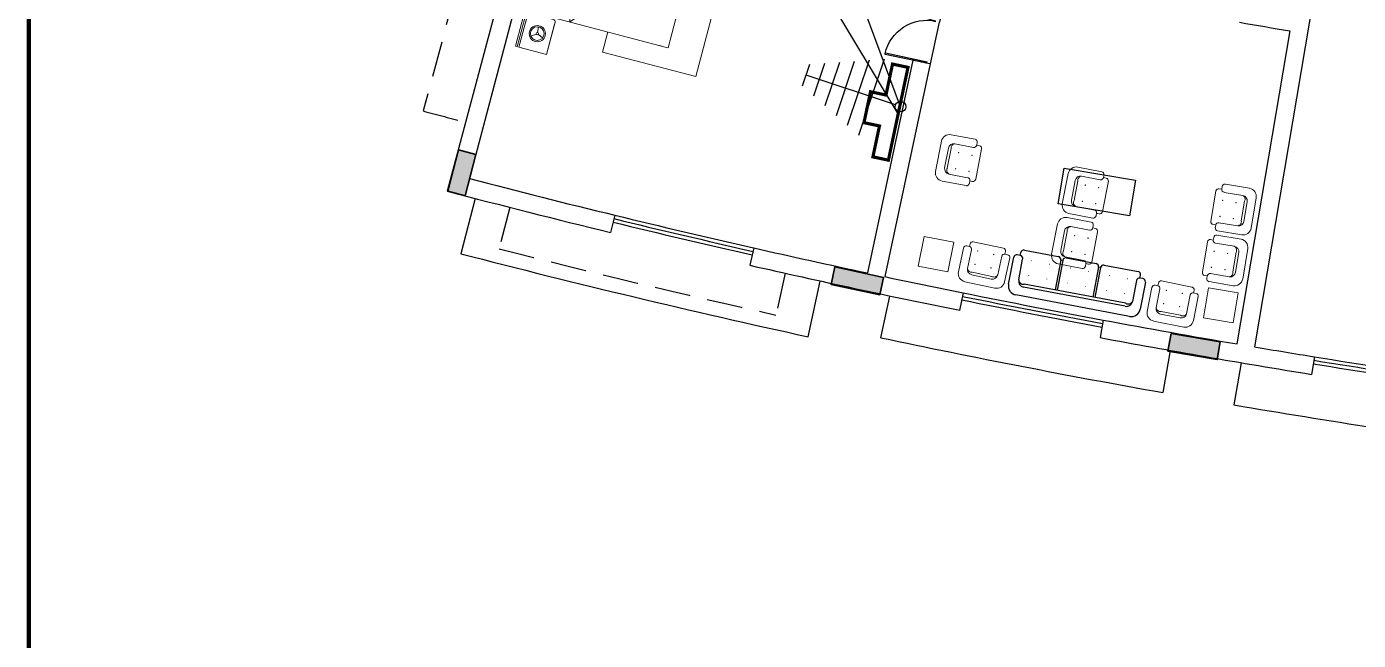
# Model space of a CAD drawing. Header units: inches. Extents: x -221585 to 401252, y -284294 to 332380.
# Drawn here: x 152971 to 154837, y 38201 to 39061 of the extents above; entities that cross this region are included whole.
import ezdxf

# ---------------------------------------------------------------- set-up
doc = ezdxf.new("R2010")
doc.units = ezdxf.units.IN
doc.header["$MEASUREMENT"] = 0
doc.linetypes.add('HIDDEN', pattern=[0.375, 0.25, -0.125])
for name, color, linetype in [('A-GREEN', 80, 'Continuous'), ('ELV points', 7, 'Continuous'), ('Power', 7, 'Continuous')]:
    doc.layers.add(name, color=color, linetype=linetype)
doc.layers.add('column fa 25', color=3, linetype='Continuous', lineweight=35)
doc.layers.add('FURN', color=56, linetype='Continuous', lineweight=0)

# ---------------------------------------------------------------- blocks, each defined once
blk = doc.blocks.new('FEGREGRE')
at = {"color": 20, "ltscale": 10}
for p, q in [((350756.9, 114115.5, 0.8), (350736.8, 114038.1, 0.4)), ((351223.4, 113921.6, 0.4), (351240.1, 113999.7, 0.4)), ((351325.4, 113920.2, 0.4), (351337.9, 113978.8, 0.4)), ((351730.7, 113902.5, 0.4), (351720.2, 113843.4, 0.4)), ((351830.1, 113885.1, 0.4), (351820, 113826.1, 0.4))]:
    blk.add_line(p, q, dxfattribs=at)
for radius, start, end in [(12848.5, 255.42413, 257.65571), (12828.5, 258.10192, 259.8983), (12828.5, 260.35055, 262.14575)]:
    blk.add_arc((353970.3, 126473.1, 0.4), radius, start, end, dxfattribs=at)
blk = doc.blocks.new('A$C4DAE545B')
for p, q in [((0.525, 2.075), (2.465, 2.075)), ((0.525, 2.05), (0.525, 2.075)), ((2.465, 0.05), (2.465, 2.075)), ((0.525, 2.05), (0.525, 0.05)), ((0.525, 1.975), (0.525, 1.95)), ((0.525, 0.65), (0.75, 0.85)), ((0.75, 0.85), (1.525, 0.35)), ((2.24, 0.85), (1.525, 0.35)), ((2.465, 0.65), (2.24, 0.85)), ((1.525, 0.35), (0.525, 0.65)), ((1.525, 0.35), (2.465, 0.65)), ((0.47, 0.45), (0, 0.45)), ((0, 0.45), (0, 0.05)), ((0.5, 0.05), (0.5, 0.42)), ((2.49, 0.05), (2.49, 0.42)), ((2.52, 0.45), (2.99, 0.45)), ((2.99, 0.45), (2.99, 0.05)), ((0.239, 0.236), (0.194, 0.172)), ((0.243, 0.267), (0.211, 0.338)), ((0.268, 0.249), (0.346, 0.241)), ((1.525, 0.35), (0.525, 0.35)), ((1.525, 0.35), (2.465, 0.35)), ((1.525, 0.05), (1.525, 0.35)), ((1.532, 0.352), (1.531, 0.354)), ((1.557, 0.36), (1.55, 0.366)), ((2.722, 0.249), (2.644, 0.241)), ((2.747, 0.267), (2.779, 0.338)), ((2.751, 0.236), (2.796, 0.172)), ((2.99, 0.32), (2.99, 0.05)), ((0, 0.05), (0.5, 0.05)), ((2.99, 0.025), (0, 0.025)), ((0, 0.025), (0, 0)), ((0.525, 0.05), (2.465, 0.05)), ((2.99, 0.05), (2.49, 0.05)), ((2.99, 0.05), (2.49, 0.05)), ((2.99, 0), (2.99, 0.025)), ((2.99, 0.025), (2.99, 0)), ((0, 0), (2.99, 0))]:
    blk.add_line(p, q)
for points in [[(2.465, 1.203), (2.767, 1.203), (2.767, 2.556), (0.233, 2.556)], [(0.233, 2.556), (0.233, 1.203), (0.525, 1.203)], [(0, 0.45), (0.441, 0.45)]]:
    blk.add_lwpolyline(points)
for centre, radius in [((0.25, 0.25), 0.114), ((0.25, 0.25), 0.0962), ((0.25, 0.25), 0.018), ((2.74, 0.25), 0.114), ((2.74, 0.25), 0.0962), ((2.74, 0.25), 0.018)]:
    blk.add_circle(centre, radius)
for centre, start, end in [((0.47, 0.42), 0, 90), ((2.52, 0.42), 90, 180)]:
    blk.add_arc(centre, 0.03, start, end)
blk = doc.blocks.new('RYTRTRTRTRT')
at = {"color": 1}
for p, q in [((42.518, 61.153), (42.518, 61.753)), ((42.518, 61.753), (42.538, 61.753)), ((42.538, 61.753), (42.538, 61.153)), ((43.718, 61.753), (43.698, 61.753)), ((43.698, 61.753), (43.698, 61.153)), ((43.718, 61.153), (43.718, 61.753)), ((42.518, 61.153), (42.538, 61.153)), ((42.518, 61.103), (43.118, 61.103)), ((43.718, 61.103), (43.118, 61.103)), ((43.718, 61.153), (43.698, 61.153))]:
    blk.add_line(p, q, dxfattribs=at)
for centre, start, end in [((42.528, 61.163), 359.0371, 90), ((43.708, 61.163), 90, 180.9629)]:
    blk.add_arc(centre, 0.59, start, end, dxfattribs=at)
blk = doc.blocks.new('erewrewgregre')
for p, q in [((1543.251, -964.41), (1543.251, -964.917)), ((1544.265, -964.41), (1543.251, -964.41)), ((1544.265, -964.917), (1544.265, -964.41)), ((1543.251, -964.917), (1544.265, -964.917))]:
    blk.add_line(p, q)
blk = doc.blocks.new('REGREHTR')
at = {"layer": 'FURN'}
for p, q in [((-1332.745, -2479.595), (-1332.745, -2479.932)), ((-1332.745, -2479.595), (-1332.745, -2479.932)), ((-1332.707, -2479.557), (-1332.67, -2479.557)), ((-1332.707, -2479.557), (-1332.67, -2479.557)), ((-1332.67, -2479.557), (-1332.67, -2479.52)), ((-1332.67, -2479.557), (-1332.67, -2479.52)), ((-1332.633, -2479.595), (-1332.633, -2479.857)), ((-1332.633, -2479.595), (-1332.633, -2479.857)), ((-1332.207, -2479.483), (-1332.632, -2479.482)), ((-1332.207, -2479.483), (-1332.632, -2479.482)), ((-1332.208, -2479.858), (-1332.208, -2479.595)), ((-1332.208, -2479.858), (-1332.208, -2479.595)), ((-1332.17, -2479.558), (-1332.17, -2479.52)), ((-1332.17, -2479.558), (-1332.17, -2479.52)), ((-1332.17, -2479.558), (-1332.132, -2479.558)), ((-1332.17, -2479.558), (-1332.132, -2479.558)), ((-1332.095, -2479.933), (-1332.095, -2479.596)), ((-1332.095, -2479.933), (-1332.095, -2479.596)), ((-1332.558, -2479.895), (-1332.283, -2479.895)), ((-1332.558, -2479.895), (-1332.283, -2479.895)), ((-1332.558, -2479.932), (-1332.283, -2479.933)), ((-1332.558, -2479.932), (-1332.283, -2479.933)), ((-1332.633, -2480.045), (-1332.208, -2480.045)), ((-1332.633, -2480.045), (-1332.208, -2480.045))]:
    blk.add_line(p, q, dxfattribs=at)
for centre, radius, start, end in [((-1332.708, -2479.595), 0.0375, 89.9193, 179.9193), ((-1332.708, -2479.595), 0.0375, 89.9193, 179.9193), ((-1332.632, -2479.52), 0.0375, 89.9193, 179.9193), ((-1332.632, -2479.52), 0.0375, 89.9193, 179.9193), ((-1332.67, -2479.595), 0.0375, 359.9193, 89.9193), ((-1332.67, -2479.595), 0.0375, 359.9193, 89.9193), ((-1332.545, -2479.595), 0.00281, 359.9193, 179.9193), ((-1332.545, -2479.595), 0.00281, 359.9193, 179.9193), ((-1332.545, -2479.595), 0.00281, 179.9193, 359.9193), ((-1332.545, -2479.595), 0.00281, 179.9193, 359.9193), ((-1332.32, -2479.595), 0.00281, 359.9193, 179.9193), ((-1332.32, -2479.595), 0.00281, 359.9193, 179.9193), ((-1332.32, -2479.595), 0.00281, 179.9193, 359.9193), ((-1332.32, -2479.595), 0.00281, 179.9193, 359.9193), ((-1332.17, -2479.595), 0.0375, 89.9193, 179.9193), ((-1332.17, -2479.595), 0.0375, 89.9193, 179.9193), ((-1332.207, -2479.52), 0.0375, 359.9193, 89.9193), ((-1332.207, -2479.52), 0.0375, 359.9193, 89.9193), ((-1332.133, -2479.596), 0.0375, 359.9193, 89.9193), ((-1332.133, -2479.596), 0.0375, 359.9193, 89.9193), ((-1332.545, -2479.782), 0.00281, 359.9193, 179.9193), ((-1332.545, -2479.782), 0.00281, 359.9193, 179.9193), ((-1332.545, -2479.782), 0.00281, 179.9193, 359.9193), ((-1332.545, -2479.782), 0.00281, 179.9193, 359.9193), ((-1332.32, -2479.783), 0.00281, 359.9193, 179.9193), ((-1332.32, -2479.783), 0.00281, 359.9193, 179.9193), ((-1332.32, -2479.783), 0.00281, 179.9193, 359.9193), ((-1332.32, -2479.783), 0.00281, 179.9193, 359.9193), ((-1332.633, -2479.932), 0.112, 179.9193, 269.9193), ((-1332.633, -2479.932), 0.112, 179.9193, 269.9193), ((-1332.558, -2479.857), 0.075, 179.9193, 269.9193), ((-1332.579, -2479.843), 0.0561, 195.0098, 291.6987), ((-1332.579, -2479.843), 0.0561, 195.0098, 291.6987), ((-1332.558, -2479.857), 0.075, 179.9193, 269.9193), ((-1332.283, -2479.858), 0.075, 269.9193, 359.9193), ((-1332.262, -2479.843), 0.0561, 248.1399, 344.8288), ((-1332.262, -2479.843), 0.0561, 248.1399, 344.8288), ((-1332.283, -2479.858), 0.075, 269.9193, 359.9193), ((-1332.208, -2479.933), 0.112, 269.9193, 359.9193), ((-1332.208, -2479.933), 0.112, 269.9193, 359.9193)]:
    blk.add_arc(centre, radius, start, end, dxfattribs=at)
blk = doc.blocks.new('S')
at = {"color": 8}
for p, q in [((-1517.271, 488.054), (-1516.789, 488.054)), ((-1517.271, 488.054), (-1516.789, 488.054)), ((-1516.676, 488.054), (-1516.251, 488.054)), ((-1516.676, 488.054), (-1516.251, 488.054)), ((-1516.138, 488.054), (-1515.656, 488.054)), ((-1516.138, 488.054), (-1515.656, 488.054)), ((-1517.398, 487.544), (-1517.398, 487.926)), ((-1517.398, 487.544), (-1517.398, 487.926)), ((-1517.313, 487.969), (-1517.356, 487.969)), ((-1517.313, 487.969), (-1517.356, 487.969)), ((-1517.313, 487.969), (-1517.313, 488.011)), ((-1517.313, 487.969), (-1517.313, 488.011)), ((-1517.271, 487.629), (-1517.271, 487.926)), ((-1517.271, 487.629), (-1517.271, 487.926)), ((-1516.718, 488.011), (-1516.747, 488.011)), ((-1516.718, 488.011), (-1516.747, 488.011)), ((-1516.747, 488.011), (-1516.747, 487.586)), ((-1516.747, 488.011), (-1516.747, 487.586)), ((-1516.718, 488.011), (-1516.718, 487.586)), ((-1516.718, 488.011), (-1516.718, 487.586)), ((-1516.208, 488.011), (-1516.208, 487.586)), ((-1516.208, 488.011), (-1516.208, 487.586)), ((-1516.18, 488.011), (-1516.207, 488.011)), ((-1516.18, 488.011), (-1516.207, 488.011)), ((-1516.18, 488.011), (-1516.18, 487.586)), ((-1516.18, 488.011), (-1516.18, 487.586)), ((-1515.656, 487.926), (-1515.656, 487.629)), ((-1515.656, 487.926), (-1515.656, 487.629)), ((-1515.613, 487.969), (-1515.613, 488.011)), ((-1515.613, 487.969), (-1515.613, 488.011)), ((-1515.571, 487.969), (-1515.613, 487.969)), ((-1515.571, 487.969), (-1515.613, 487.969)), ((-1515.528, 487.926), (-1515.528, 487.544)), ((-1515.528, 487.926), (-1515.528, 487.544)), ((-1515.741, 487.586), (-1517.186, 487.586)), ((-1515.741, 487.586), (-1517.186, 487.586)), ((-1515.741, 487.544), (-1517.186, 487.544)), ((-1515.741, 487.544), (-1517.186, 487.544)), ((-1515.656, 487.416), (-1517.271, 487.416)), ((-1515.656, 487.416), (-1517.271, 487.416))]:
    blk.add_line(p, q, dxfattribs=at)
at = {"color": 8, "const_width": 0.00637}
for points in [[(-1517.14, 487.926, 1), (-1517.147, 487.926, 1)], [(-1517.14, 487.926, 1), (-1517.147, 487.926, 1)], [(-1516.885, 487.926, 1), (-1516.892, 487.926, 1)], [(-1516.885, 487.926, 1), (-1516.892, 487.926, 1)], [(-1516.588, 487.926, 1), (-1516.594, 487.926, 1)], [(-1516.588, 487.926, 1), (-1516.594, 487.926, 1)], [(-1516.333, 487.926, 1), (-1516.339, 487.926, 1)], [(-1516.333, 487.926, 1), (-1516.339, 487.926, 1)], [(-1516.035, 487.926, 1), (-1516.042, 487.926, 1)], [(-1516.035, 487.926, 1), (-1516.042, 487.926, 1)], [(-1515.78, 487.926, 1), (-1515.787, 487.926, 1)], [(-1515.78, 487.926, 1), (-1515.787, 487.926, 1)], [(-1517.14, 487.714, 1), (-1517.147, 487.714, 1)], [(-1517.14, 487.714, 1), (-1517.147, 487.714, 1)], [(-1516.885, 487.714, 1), (-1516.892, 487.714, 1)], [(-1516.885, 487.714, 1), (-1516.892, 487.714, 1)], [(-1516.588, 487.714, 1), (-1516.594, 487.714, 1)], [(-1516.588, 487.714, 1), (-1516.594, 487.714, 1)], [(-1516.333, 487.714, 1), (-1516.339, 487.714, 1)], [(-1516.333, 487.714, 1), (-1516.339, 487.714, 1)], [(-1516.035, 487.714, 1), (-1516.042, 487.714, 1)], [(-1516.035, 487.714, 1), (-1516.042, 487.714, 1)], [(-1515.78, 487.714, 1), (-1515.787, 487.714, 1)], [(-1515.78, 487.714, 1), (-1515.787, 487.714, 1)]]:
    blk.add_lwpolyline(points, format="xyb", close=True, dxfattribs=at)
at = {"color": 8}
for centre, radius, start, end in [((-1517.271, 488.011), 0.0425, 90, 180), ((-1517.271, 488.011), 0.0425, 90, 180), ((-1516.789, 488.011), 0.0425, 0, 90), ((-1516.789, 488.011), 0.0425, 0, 90), ((-1516.676, 488.011), 0.0425, 90, 180), ((-1516.676, 488.011), 0.0425, 90, 180), ((-1516.251, 488.011), 0.0425, 0, 90), ((-1516.251, 488.011), 0.0425, 0, 90), ((-1516.138, 488.011), 0.0425, 90, 180), ((-1516.138, 488.011), 0.0425, 90, 180), ((-1515.656, 488.011), 0.0425, 0, 90), ((-1515.656, 488.011), 0.0425, 0, 90), ((-1517.356, 487.926), 0.0425, 90, 180), ((-1517.356, 487.926), 0.0425, 90, 180), ((-1517.313, 487.926), 0.0425, 0, 90), ((-1517.313, 487.926), 0.0425, 0, 90), ((-1515.613, 487.926), 0.0425, 90, 180), ((-1515.613, 487.926), 0.0425, 90, 180), ((-1515.571, 487.926), 0.0425, 0, 90), ((-1515.571, 487.926), 0.0425, 0, 90), ((-1517.271, 487.544), 0.128, 180, 270), ((-1517.271, 487.544), 0.128, 180, 270), ((-1517.186, 487.629), 0.085, 180, 270), ((-1517.209, 487.645), 0.0636, 195.0905, 291.7794), ((-1517.209, 487.645), 0.0636, 195.0905, 291.7794), ((-1517.186, 487.629), 0.085, 180, 270), ((-1515.741, 487.629), 0.085, 270, 0), ((-1515.717, 487.645), 0.0636, 248.2206, 344.9095), ((-1515.717, 487.645), 0.0636, 248.2206, 344.9095), ((-1515.741, 487.629), 0.085, 270, 0), ((-1515.656, 487.544), 0.128, 270, 0), ((-1515.656, 487.544), 0.128, 270, 0)]:
    blk.add_arc(centre, radius, start, end, dxfattribs=at)
blk = doc.blocks.new('frgre')
at = {"layer": 'FURN'}
for p, q in [((-1218.604, -2440.471), (-1218.604, -2440.888)), ((-1218.188, -2440.471), (-1218.604, -2440.471)), ((-1218.188, -2440.888), (-1218.188, -2440.471)), ((-1218.604, -2440.888), (-1218.188, -2440.888))]:
    blk.add_line(p, q, dxfattribs=at)
blk = doc.blocks.new('fregtr')
at = {"layer": 'FURN'}
for p, q in [((-1209.949, -2453.172), (-1209.949, -2453.509)), ((-1209.411, -2453.059), (-1209.836, -2453.059)), ((-1209.411, -2453.059), (-1209.836, -2453.059)), ((-1209.486, -2453.172), (-1209.761, -2453.172)), ((-1209.486, -2453.172), (-1209.761, -2453.172)), ((-1209.486, -2453.209), (-1209.761, -2453.209)), ((-1209.486, -2453.209), (-1209.761, -2453.209)), ((-1209.299, -2453.509), (-1209.299, -2453.172)), ((-1209.299, -2453.509), (-1209.299, -2453.172)), ((-1209.836, -2453.247), (-1209.836, -2453.509)), ((-1209.836, -2453.247), (-1209.836, -2453.509)), ((-1209.411, -2453.509), (-1209.411, -2453.247)), ((-1209.411, -2453.509), (-1209.411, -2453.247)), ((-1209.874, -2453.547), (-1209.911, -2453.547)), ((-1209.874, -2453.547), (-1209.911, -2453.547)), ((-1209.874, -2453.547), (-1209.874, -2453.584)), ((-1209.874, -2453.547), (-1209.874, -2453.584)), ((-1209.336, -2453.547), (-1209.374, -2453.547)), ((-1209.374, -2453.547), (-1209.374, -2453.584)), ((-1209.374, -2453.547), (-1209.374, -2453.584)), ((-1209.336, -2453.547), (-1209.374, -2453.547)), ((-1209.836, -2453.622), (-1209.411, -2453.622)), ((-1209.836, -2453.622), (-1209.411, -2453.622))]:
    blk.add_line(p, q, dxfattribs=at)
for centre, radius, start, end in [((-1209.836, -2453.172), 0.112, 90, 180), ((-1209.836, -2453.172), 0.112, 90, 180), ((-1209.761, -2453.247), 0.075, 90, 180), ((-1209.761, -2453.247), 0.075, 90, 180), ((-1209.782, -2453.262), 0.0561, 68.2206, 164.9095), ((-1209.782, -2453.262), 0.0561, 68.2206, 164.9095), ((-1209.486, -2453.247), 0.075, 0, 90), ((-1209.486, -2453.247), 0.075, 0, 90), ((-1209.466, -2453.262), 0.0561, 15.0905, 111.7794), ((-1209.466, -2453.262), 0.0561, 15.0905, 111.7794), ((-1209.411, -2453.172), 0.112, 0, 90), ((-1209.411, -2453.172), 0.112, 0, 90), ((-1209.724, -2453.322), 0.00281, 0, 180), ((-1209.724, -2453.322), 0.00281, 0, 180), ((-1209.724, -2453.322), 0.00281, 180, 0), ((-1209.724, -2453.322), 0.00281, 180, 0), ((-1209.499, -2453.322), 0.00281, 0, 180), ((-1209.499, -2453.322), 0.00281, 0, 180), ((-1209.499, -2453.322), 0.00281, 180, 0), ((-1209.499, -2453.322), 0.00281, 180, 0), ((-1209.911, -2453.509), 0.0375, 180, 270), ((-1209.911, -2453.509), 0.0375, 180, 270), ((-1209.874, -2453.509), 0.0375, 270, 0), ((-1209.874, -2453.509), 0.0375, 270, 0), ((-1209.724, -2453.509), 0.00281, 0, 180), ((-1209.724, -2453.509), 0.00281, 0, 180), ((-1209.724, -2453.509), 0.00281, 180, 0), ((-1209.724, -2453.509), 0.00281, 180, 0), ((-1209.499, -2453.509), 0.00281, 0, 180), ((-1209.499, -2453.509), 0.00281, 0, 180), ((-1209.499, -2453.509), 0.00281, 180, 0), ((-1209.499, -2453.509), 0.00281, 180, 0), ((-1209.374, -2453.509), 0.0375, 180, 270), ((-1209.374, -2453.509), 0.0375, 180, 270), ((-1209.336, -2453.509), 0.0375, 270, 0), ((-1209.336, -2453.509), 0.0375, 270, 0), ((-1209.836, -2453.584), 0.0375, 180, 270), ((-1209.836, -2453.584), 0.0375, 180, 270), ((-1209.411, -2453.584), 0.0375, 270, 0), ((-1209.411, -2453.584), 0.0375, 270, 0)]:
    blk.add_arc(centre, radius, start, end, dxfattribs=at)
blk = doc.blocks.new('ddfe')
at = {"layer": 'column fa 25', "ltscale": 10}
h = blk.add_hatch(color=3, dxfattribs=at)
h.set_gradient(color1=(141, 141, 141), color2=(145, 145, 145), one_color=1, tint=0.57, name='CYLINDER')
h.paths.add_polyline_path([(177039, 119902.4), (177064, 119902.4), (177064, 119962.4), (177039, 119962.4)])
at = {"layer": 'column fa 25', "color": 2, "ltscale": 10}
blk.add_lwpolyline([(177039, 119902.4), (177064, 119902.4), (177064, 119962.4), (177039, 119962.4)], close=True, dxfattribs=at)
blk = doc.blocks.new('dd')
at = {"layer": 'column fa 25', "ltscale": 10}
h = blk.add_hatch(color=3, dxfattribs=at)
h.set_gradient(color1=(141, 141, 141), color2=(145, 145, 145), one_color=1, tint=0.57, name='CYLINDER')
h.paths.add_polyline_path([(177327.8, 119886), (177352.8, 119886), (177352.8, 119956), (177327.8, 119956)])
at = {"layer": 'column fa 25', "color": 1, "ltscale": 10}
blk.add_lwpolyline([(177327.8, 119886), (177352.8, 119886), (177352.8, 119956), (177327.8, 119956)], close=True, dxfattribs=at)
blk = doc.blocks.new('data')
at = {"layer": 'Power', "color": 3, "const_width": 2}
blk.add_lwpolyline([(58948.65, 155709.82), (58948.65, 155714.82), (58948.65, 155719.82), (58958.65, 155719.82), (58968.65, 155719.82), (58968.65, 155724.82), (58968.65, 155729.82), (58978.65, 155729.82), (58988.65, 155729.82), (58988.65, 155719.82), (59008.65, 155719.82), (59008.65, 155709.82), (58948.65, 155709.82)], dxfattribs=at)
blk = doc.blocks.new('tv point')
at = {"color": 1}
for p, q in [((5130.8518, -920.2757), (5130.8518, -920.3758)), ((5130.8689, -920.2828), (5130.8689, -920.3687)), ((5130.8861, -920.29), (5130.8861, -920.3615)), ((5130.9033, -920.2972), (5130.9033, -920.3544)), ((5130.9204, -920.3043), (5130.9204, -920.3472)), ((5130.9376, -920.3115), (5130.9376, -920.3401)), ((5130.8205, -920.3258), (5130.9376, -920.3258))]:
    blk.add_line(p, q, dxfattribs=at)
blk.add_circle((5130.8138, -920.3258), 0.00664, dxfattribs=at)

msp = doc.modelspace()

# ---------------------------------------------------------------- linework, layer by layer
at = {"color": 42}
msp.add_line((154192.5, 38939.2), (153841.3, 39523.4, 0.8), dxfattribs=at)
at = {"color": 244}
msp.add_line((154195.8, 38949.1), (153993.7, 39492.5, 0.7), dxfattribs=at)
at = {"color": 20, "linetype": 'HIDDEN', "ltscale": 200}
for p, q in [((153630.8, 39329.5), (153527, 38943.2)), ((153648.3, 38808, 0.4), (153633.4, 38749.9)), ((154034.3, 38715.6), (154021.2, 38657))]:
    msp.add_line(p, q, dxfattribs=at)
at = {"color": 4, "ltscale": 10}
for p, q in [((154806.7, 39292.7), (154691.8, 38612.3)), ((154741.3, 39055.3), (154667.2, 38616.5)), ((154213.1, 39014.3, 0.2), (154149.4, 38716.1)), ((154237.5, 39009.1, 0.2), (154173.9, 38710.9)), ((153795.4, 38797, -0.4), (153789.5, 38772.7, -0.4)), ((153990.1, 38751.2, 0.4), (153984.5, 38726.8, 0.4)), ((154283.6, 38688.1), (154278.6, 38663.6)), ((154479.9, 38650), (154475.3, 38625.4)), ((154775.6, 38598.5), (154771.6, 38573.8))]:
    msp.add_line(p, q, dxfattribs=at)
at = {"color": 4, "ltscale": 8}
for p, q in [((153630.2, 39091.7, 0.4), (153560.4, 38830.8, 0.4)), ((153654.3, 39085.3, 0.4), (153591.9, 38848.4, 0.4))]:
    msp.add_line(p, q, dxfattribs=at)
at = {"color": 6, "const_width": 6.3}
msp.add_lwpolyline([(152974.6, 36125.6), (152974.6, 41956.4), (161589.9, 41986), (161589.9, 36155.2)], close=True, dxfattribs=at)
at = {"color": 4, "ltscale": 10}
for centre, radius, start, end in [((156813.3, 51178), 12298.5, 259.96792, 260.30075), ((150411.9, 20993.7, 0.5), 18417.1, 78.01058, 78.08896), ((156813.3, 51178, 0.8), 12743.5, 255.35733, 256.30132), ((156820.4, 51203.9, -1.7), 12795.3, 255.23952, 256.29755), ((156818.7, 51202.1), 12768.2, 257.20055, 257.93299), ((156803.3, 51129.9, 0.8), 12719.3, 257.19606, 258.55142), ((156813.3, 51178), 12743.5, 258.04641, 258.55033), ((156813.3, 51178), 12743.5, 259.4492, 260.30485), ((156813.3, 51178), 12768.5, 259.4492, 260.79871), ((156813.3, 51178), 12743.5, 260.41722, 260.79871)]:
    msp.add_arc(centre, radius, start, end, dxfattribs=at)
at = {"color": 20, "linetype": 'HIDDEN', "ltscale": 200}
for radius, start, end in [(12668.5, 254.96531, 255.24551), (12828.5, 255.64815, 257.42934)]:
    msp.add_arc((156813.3, 51178), radius, start, end, dxfattribs=at)
at = {"color": 5, "ltscale": 10}
for centre, radius, start, end in [((156785.6, 51062.9, 0.8), 12630.1, 256.2994, 257.20682), ((156785.6, 51062.9, 0.8), 12625.1, 256.2994, 257.20682), ((156692.2, 50674, 0.8), 12235.2, 256.29325, 257.23033), ((156831.5, 51253.6, 0.8), 12821.3, 257.19551, 257.19563), ((156813.3, 51178), 12753.5, 258.55033, 259.4492), ((156813.3, 51178), 12748.5, 258.55033, 259.4492), ((156813.3, 51178), 12743.5, 258.55033, 259.4492), ((156813.3, 51178), 12753.5, 260.79871, 261.69759), ((156813.3, 51178), 12748.5, 260.79871, 261.69759), ((156813.3, 51178), 12743.5, 260.79871, 261.69759)]:
    msp.add_arc(centre, radius, start, end, dxfattribs=at)

# ---------------------------------------------------------------- block references
at = {"color": 4}
for name, p, xscale, yscale, zscale, rotation in [('RYTRTRTRTRT', (161120.9, 42020.9, 0.3), -100.0000836001281, 100.0000836001273, 100.0000836001225, 78.04954502547416), ('frgre', (323133.8, 259134.1, -0.2), 101.7859246795894, 101.7859246795894, 101.7859246795894, 349.0652452886249), ('REGREHTR', (339625.8, 257322.8, -0.4), 101.8004032023285, 101.8004032023285, 101.8004032023285, 347.9605235554716), ('REGREHTR', (336729.5, 259908.6, -0.4), 101.8004032023416, 101.8004032023416, 101.8004032023416, 348.7839494888241), ('frgre', (73234.9, 304170.4, -0.4), -101.8004032023479, 101.8004032023309, 101.800403202336, 350.5184793263834)]:
    msp.add_blockref(name, p, dxfattribs=dict(at, xscale=xscale, yscale=yscale, zscale=zscale, rotation=rotation))
at = {"xscale": 1125, "yscale": 1125, "zscale": 1125, "rotation": 161.4688951337478}
msp.add_blockref('tv point', (5298022.2, -2777241.3), dxfattribs=at)
at = {"color": 4, "extrusion": (0, 0, -1)}
for name, p, xscale, yscale, zscale, rotation in [('fregtr', (114259.8, -34644.3, 0.2), 101.7859246796037, 101.7859246796037, -101.7859246795994, 280.9347547113737), ('fregtr', (114082.2, -34689.7, 0.2), 101.7859246796037, 101.7859246796037, -101.7859246795994, 280.9347547113737), ('erewrewgregre', (13809.9, -30591.4, 0.3), 100.0000000000125, 100.0000000000125, -100, 189.5827810021506), ('fregtr', (-380716.7, -123794.4, 0.4), -101.8004032023336, 101.8004032023309, -101.8004032023336, 99.4815206736179), ('fregtr', (114097.2, -34760.4, 0.2), 101.7859246796037, 101.7859246796037, -101.7859246795994, 280.9347547113737), ('fregtr', (-380704.8, -123865.7, 0.4), -101.8004032023336, 101.8004032023309, -101.8004032023336, 99.4815206736179)]:
    msp.add_blockref(name, p, dxfattribs=dict(at, xscale=xscale, yscale=yscale, zscale=zscale, rotation=rotation))
at = {"color": 1}
msp.add_blockref('FEGREGRE', (-197157.1, -75295.1, -0.4), dxfattribs=at)
at = {"layer": 'A-GREEN', "color": 4, "xscale": 100.3921568609055, "yscale": 100.3921568609055, "zscale": 100.3921568609055, "rotation": 349.2982978252474}
msp.add_blockref('S', (294943.6, -37682, -0.4), dxfattribs=at)
at = {"layer": 'column fa 25', "color": 3, "extrusion": (-0.002536, 0.00066792, 0.999997), "rotation": 345.2438381490571}
msp.add_blockref('ddfe', (-48178.9, -32024.1, -363), dxfattribs=at)
at = {"layer": 'column fa 25', "color": 3, "extrusion": (-4.79428e-07, 1.39852e-08, 1), "rotation": 258.0014641514362}
msp.add_blockref('dd', (73700.9, 237100.8, -0.1), dxfattribs=at)
at = {"layer": 'column fa 25', "color": 3, "rotation": 260.2064392752824}
msp.add_blockref('dd', (66599.1, 233767.2, 0), dxfattribs=at)
at = {"layer": 'ELV points', "xscale": 2.216327740261543, "yscale": 2.216327740261543, "zscale": 2.216327740261543, "rotation": 78.08811407895335}
msp.add_blockref('data', (464884.4, -160193.9), dxfattribs=at)
at = {"layer": 'FURN', "xscale": -99.84728968743408, "yscale": 99.84728968743002, "zscale": 99.84728968743309, "rotation": 255.2451747535815}
msp.add_blockref('A$C4DAE545B', (153656.4, 39033.8, 0.4), dxfattribs=at)

doc.saveas('drawing.dxf')
